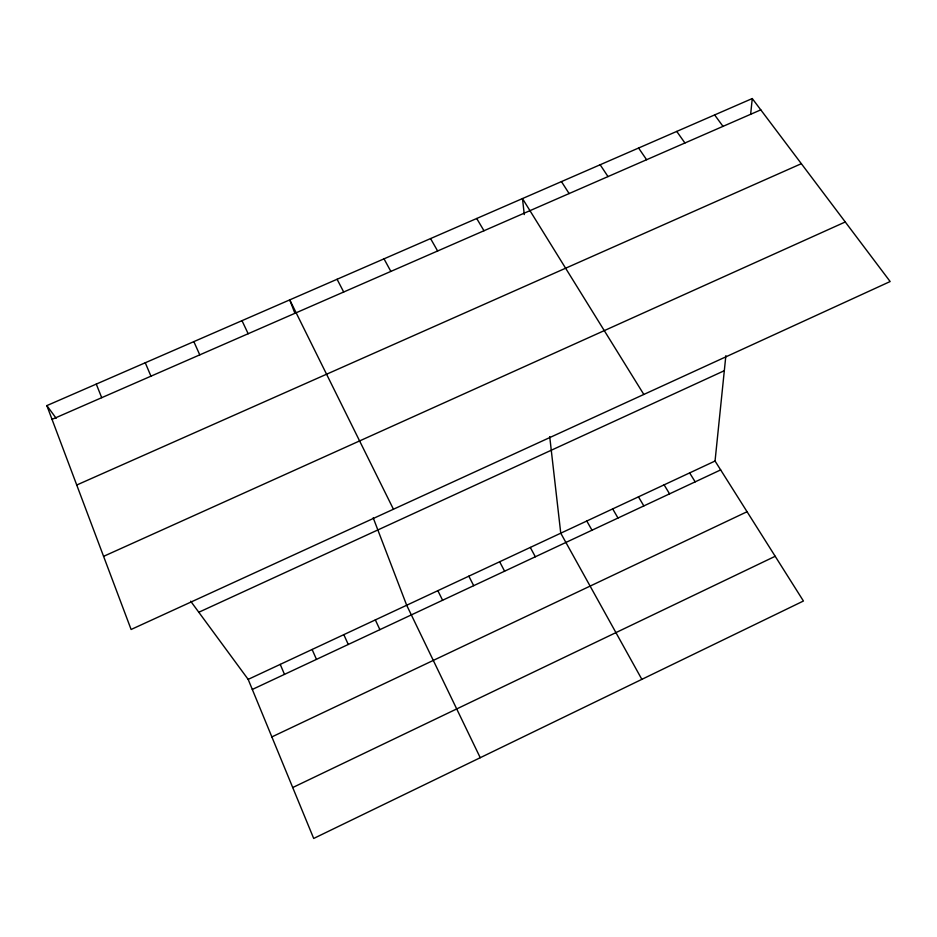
<?xml version="1.0" encoding="UTF-8"?>
<svg xmlns="http://www.w3.org/2000/svg" width="937" height="937" viewBox="0 0 937 937"><rect width="100%" height="100%" fill="white"/><g stroke="black" fill="none" stroke-linecap="round" stroke-linejoin="round"><path stroke-width="1.41" d="M190.668 601.191L248.164 679.384L313.696 838.451L803.431 601.015L715.048 461.027L725.859 355.685M750.642 114.326L752.259 98.549L46.85 405.604L131.11 629.488L890.15 281.533L752.259 98.549M292.719 787.537L775.192 556.285M271.859 736.915L747.058 511.731M252.311 689.456L720.658 469.905M248.164 679.384L715.048 461.027M198.796 612.259L724.324 370.701M103.585 556.344L845.268 221.975M76.74 485.015L801.346 163.682M52.039 419.378L760.785 109.863M46.85 405.604L56.161 418.277M714.638 114.923L723.001 126.366M676.748 131.426L684.935 142.986M638.589 148.034L646.612 159.723M600.16 164.76L608.008 176.589M561.45 181.602L569.122 193.561M643.824 394.454L522.471 198.574L524.298 214.561M689.644 472.904L695.172 481.852M664.11 484.851L669.568 493.858M476.71 218.497L483.984 230.748M638.46 496.844L643.836 505.91M612.681 508.896L617.987 518.032M430.563 238.584L437.626 250.987M586.785 521.019L592.008 530.213M641.857 679.348L560.759 533.188L549.714 436.63M384.018 258.846L390.858 271.414M530.295 547.431L535.332 556.777M499.655 561.767L504.598 571.183M337.086 279.273L343.703 292.004M468.84 576.173L473.689 585.672M437.848 590.673L442.604 600.242M393.435 509.236L289.744 299.875L294.862 313.227M480.236 757.705L406.681 605.243L373.195 517.798M242.004 320.665L248.164 333.736M375.339 619.907L379.895 629.641M343.82 634.654L348.271 644.469M193.842 341.618L199.768 354.865M312.115 649.482L316.472 659.379M280.233 664.392L284.485 674.371M145.27 362.771L150.951 376.182M96.277 384.1L101.711 397.686"/></g></svg>
